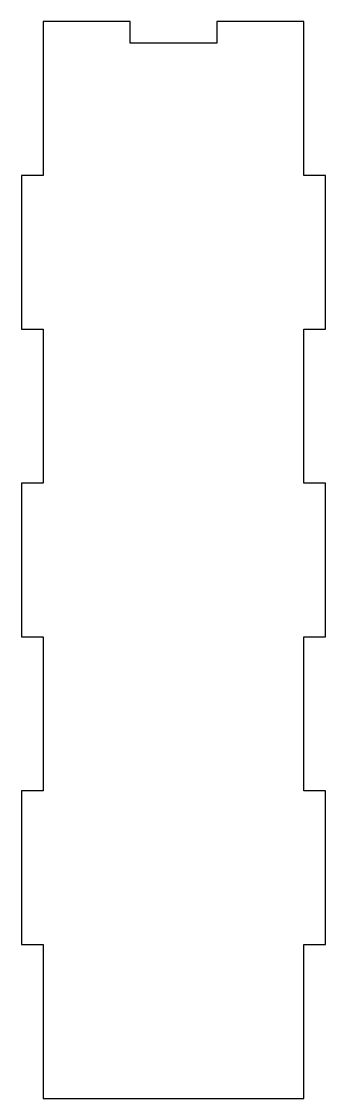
# Model space of a CAD drawing. Extents: x -16 to 26, y -46 to 104.
import ezdxf

# ---------------------------------------------------------------- set-up
doc = ezdxf.new("R2010")
doc.units = 0
doc.layers.add('MODELSKETCH_VISIBLE', color=7, linetype='CONTINUOUS')

msp = doc.modelspace()

# ---------------------------------------------------------------- linework, layer by layer
at = {"layer": 'MODELSKETCH_VISIBLE'}
for p, q in [((-13.18, 104.1), (-13.18, 82.67)), ((-1.06, 104.1), (-13.18, 104.1)), ((-1.06, 101.1), (-1.06, 104.1)), ((23.18, 104.1), (11.06, 104.1)), ((11.06, 104.1), (11.06, 101.1)), ((23.18, 82.67), (23.18, 104.1)), ((11.06, 101.1), (-1.06, 101.1)), ((-16.18, 82.67), (-16.18, 61.24)), ((-13.18, 82.67), (-16.18, 82.67)), ((26.18, 82.67), (23.18, 82.67)), ((26.18, 61.24), (26.18, 82.67)), ((-16.18, 61.24), (-13.18, 61.24)), ((-13.18, 61.24), (-13.18, 39.81)), ((23.18, 61.24), (26.18, 61.24)), ((23.18, 39.81), (23.18, 61.24)), ((-13.18, 39.81), (-16.18, 39.81)), ((-16.18, 39.81), (-16.18, 18.39)), ((26.18, 39.81), (23.18, 39.81)), ((26.18, 18.39), (26.18, 39.81)), ((-16.18, 18.39), (-13.18, 18.39)), ((-13.18, 18.39), (-13.18, -3.04)), ((23.18, -3.04), (23.18, 18.39)), ((23.18, 18.39), (26.18, 18.39)), ((-16.18, -3.04), (-16.18, -24.47)), ((-13.18, -3.04), (-16.18, -3.04)), ((26.18, -3.04), (23.18, -3.04)), ((26.18, -24.47), (26.18, -3.04)), ((-16.18, -24.47), (-13.18, -24.47)), ((-13.18, -24.47), (-13.18, -45.9)), ((23.18, -24.47), (26.18, -24.47)), ((23.18, -45.9), (23.18, -24.47)), ((-13.18, -45.9), (23.18, -45.9))]:
    msp.add_line(p, q, dxfattribs=at)

doc.saveas('drawing.dxf')
